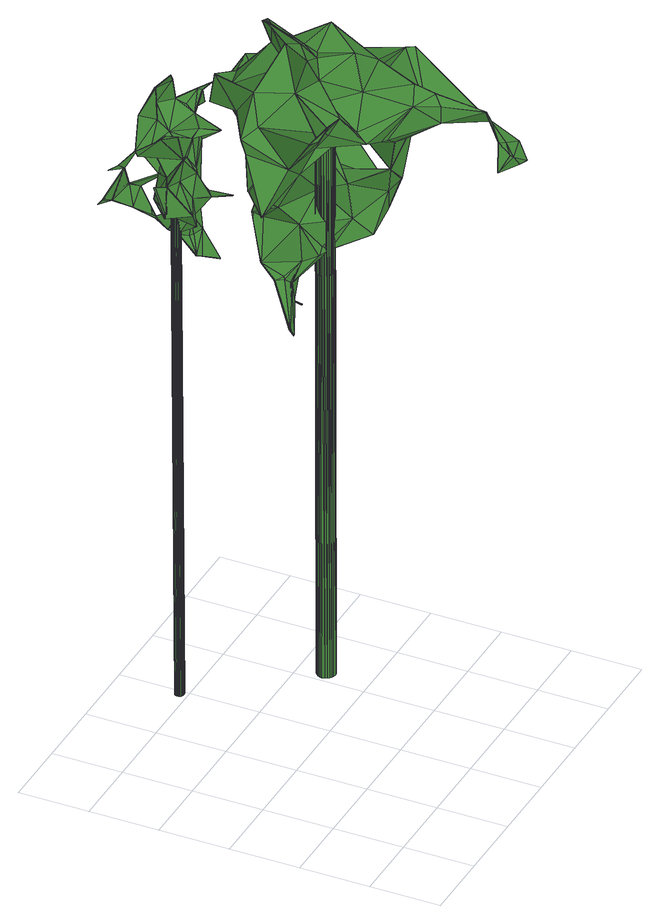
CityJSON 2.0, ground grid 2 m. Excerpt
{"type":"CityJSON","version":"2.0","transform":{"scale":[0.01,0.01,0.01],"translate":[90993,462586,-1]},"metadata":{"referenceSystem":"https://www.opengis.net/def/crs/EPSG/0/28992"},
"CityObjects":{
"tree1":{"type":"SolitaryVegetationObject","attributes":{"gtid":8,"crown_width_m":3.13,"crown_median_z":16.6,"trunk_H_m":16.38,"trunk_DBH_m":0.248,"trunk_radius_m":0.124,"trunk_base_height_m":0.22,"original_gtid":"8"},"geometry":[{"type":"Solid","lod":"3","boundaries":[[[[0,1,2]],[[3,4,5]],[[6,7,8]],[[9,10,11]],[[12,13,14]],[[15,16,17]],[[18,19,20]],[[21,22,23]],[[24,18,25]],[[9,26,27]],[[28,29,10]],[[23,22,30]],[[31,32,33]],[[34,35,36]],[[37,36,35]],[[37,35,34]],[[38,39,40]],[[38,40,41]],[[42,43,44]],[[45,46,47]],[[48,49,50]],[[34,51,52]],[[0,2,53]],[[54,55,5]],[[56,57,15]],[[16,58,17]],[[23,59,60]],[[61,62,63]],[[64,65,59]],[[48,50,66]],[[9,29,67]],[[6,68,69]],[[70,69,68]],[[71,72,73]],[[36,74,51]],[[36,51,34]],[[18,75,76]],[[2,75,18]],[[15,17,77]],[[2,78,53]],[[46,79,80]],[[23,30,59]],[[81,82,22]],[[67,61,83]],[[33,84,6]],[[85,86,87]],[[88,53,27]],[[0,53,88]],[[27,26,88]],[[89,90,91]],[[92,93,94]],[[24,19,18]],[[63,83,61]],[[18,20,95]],[[32,84,33]],[[96,97,98]],[[33,99,31]],[[6,100,7]],[[67,83,10]],[[101,11,29]],[[59,65,60]],[[102,103,104]],[[105,75,1]],[[106,30,22]],[[55,54,107]],[[108,109,14]],[[2,1,75]],[[110,111,112]],[[113,8,57]],[[113,57,56]],[[41,103,102]],[[20,103,41]],[[114,115,116]],[[36,116,115]],[[37,116,36]],[[85,117,86]],[[118,46,119]],[[30,87,59]],[[120,87,30]],[[77,121,15]],[[118,122,3]],[[76,75,105]],[[120,70,123]],[[124,93,52]],[[52,93,92]],[[125,126,102]],[[66,127,128]],[[129,130,0]],[[131,96,98]],[[132,97,96]],[[116,37,133]],[[6,74,134]],[[135,83,63]],[[114,15,57]],[[114,57,115]],[[29,27,104]],[[5,4,110]],[[129,0,88]],[[6,136,100]],[[67,10,9]],[[95,78,2]],[[31,93,72]],[[46,137,47]],[[136,138,100]],[[115,100,138]],[[81,21,23]],[[21,81,22]],[[6,69,139]],[[53,140,27]],[[141,142,24]],[[143,10,83]],[[143,83,135]],[[144,107,85]],[[55,107,144]],[[9,11,26]],[[142,19,24]],[[31,71,145]],[[71,146,145]],[[147,148,149]],[[20,19,142]],[[6,150,126]],[[49,43,151]],[[94,34,92]],[[97,131,98]],[[78,140,53]],[[130,129,152]],[[46,45,102]],[[0,130,1]],[[20,41,140]],[[20,140,95]],[[99,33,70]],[[10,143,28]],[[39,109,111]],[[79,5,80]],[[153,73,72]],[[153,72,93]],[[124,154,147]],[[63,62,135]],[[62,155,135]],[[37,82,133]],[[5,79,118]],[[151,43,42]],[[156,47,28]],[[67,29,44]],[[29,28,44]],[[58,157,116]],[[114,116,157]],[[70,139,69]],[[6,139,70]],[[48,42,155]],[[28,42,156]],[[155,62,61]],[[55,80,5]],[[122,40,39]],[[158,27,140]],[[81,60,82]],[[81,23,60]],[[61,67,43]],[[159,104,103]],[[105,91,90]],[[46,80,55]],[[95,140,78]],[[84,148,147]],[[58,107,54]],[[16,15,114]],[[118,3,5]],[[25,152,101]],[[13,102,14]],[[102,150,14]],[[64,86,117]],[[127,144,128]],[[132,96,131]],[[15,121,56]],[[160,76,90]],[[95,2,18]],[[161,102,162]],[[161,41,102]],[[162,102,13]],[[161,162,14]],[[12,14,162]],[[13,12,162]],[[122,118,40]],[[61,49,163]],[[61,163,155]],[[119,104,118]],[[84,154,6]],[[150,8,108]],[[14,150,108]],[[146,32,145]],[[105,90,76]],[[144,123,68]],[[144,68,55]],[[70,33,6]],[[92,34,52]],[[142,159,20]],[[18,76,130]],[[18,130,25]],[[115,136,36]],[[115,138,136]],[[55,68,137]],[[134,136,6]],[[48,66,123]],[[164,101,141]],[[88,101,129]],[[164,25,101]],[[26,101,88]],[[99,70,120]],[[99,120,30]],[[14,109,161]],[[143,155,42]],[[24,164,141]],[[57,100,115]],[[17,58,165]],[[108,8,113]],[[56,108,113]],[[146,71,73]],[[36,136,74]],[[134,74,136]],[[166,167,127]],[[167,49,127]],[[161,38,41]],[[82,37,22]],[[106,22,37]],[[94,37,34]],[[106,37,94]],[[111,168,132]],[[169,132,168]],[[169,168,111]],[[122,170,3]],[[58,117,85]],[[31,145,32]],[[110,4,111]],[[124,51,74]],[[164,24,25]],[[65,64,58]],[[127,49,151]],[[151,42,48]],[[149,73,153]],[[119,102,104]],[[167,50,49]],[[160,90,89]],[[16,114,171]],[[137,46,172]],[[55,172,46]],[[55,137,172]],[[91,160,89]],[[11,101,26]],[[118,79,46]],[[8,7,57]],[[47,44,28]],[[104,101,29]],[[10,29,11]],[[124,153,93]],[[151,48,123]],[[159,142,141]],[[141,101,159]],[[104,159,101]],[[48,163,49]],[[155,163,48]],[[119,46,102]],[[27,29,9]],[[149,148,73]],[[84,147,154]],[[28,143,42]],[[154,74,6]],[[124,74,154]],[[70,68,123]],[[8,150,6]],[[32,148,84]],[[56,169,108]],[[49,61,43]],[[64,59,86]],[[45,47,156]],[[47,137,44]],[[114,157,171]],[[132,169,56]],[[100,57,7]],[[91,105,160]],[[102,126,150]],[[111,109,169]],[[108,169,109]],[[124,52,51]],[[125,45,156]],[[135,155,143]],[[87,86,59]],[[102,45,125]],[[171,157,54]],[[66,128,123]],[[116,133,65]],[[97,173,110]],[[5,110,173]],[[40,118,41]],[[121,77,165]],[[17,165,77]],[[151,123,144]],[[151,144,127]],[[65,133,60]],[[82,60,133]],[[5,173,54]],[[97,54,173]],[[123,128,120]],[[120,128,87]],[[97,112,131]],[[132,112,111]],[[131,112,132]],[[109,39,38]],[[109,38,161]],[[110,112,97]],[[117,171,165]],[[159,103,20]],[[58,116,65]],[[39,170,122]],[[4,170,39]],[[118,158,41]],[[111,4,39]],[[1,130,105]],[[76,160,130]],[[160,105,130]],[[31,72,71]],[[137,68,126]],[[137,126,156]],[[117,165,64]],[[64,165,58]],[[106,99,30]],[[43,67,44]],[[42,44,156]],[[156,44,137]],[[101,152,129]],[[85,87,128]],[[128,144,85]],[[97,171,54]],[[132,171,97]],[[56,171,132]],[[66,166,127]],[[58,171,117]],[[54,157,58]],[[171,58,16]],[[56,165,171]],[[56,121,165]],[[147,149,153]],[[147,153,124]],[[85,107,58]],[[94,174,106]],[[93,174,94]],[[31,174,93]],[[99,174,31]],[[99,106,174]],[[3,170,4]],[[27,158,104]],[[166,66,50]],[[167,166,50]],[[104,158,118]],[[68,6,126]],[[125,156,126]],[[158,140,41]],[[73,148,146]],[[146,148,32]],[[130,152,25]],[[175,176,177]],[[175,177,178]],[[178,177,179]],[[178,179,180]],[[177,176,181]],[[177,181,179]],[[179,181,182]],[[179,182,180]],[[181,176,183]],[[181,183,182]],[[182,183,184]],[[182,184,180]],[[183,176,185]],[[183,185,184]],[[184,185,186]],[[184,186,180]],[[185,176,187]],[[185,187,186]],[[186,187,188]],[[186,188,180]],[[187,176,189]],[[187,189,188]],[[188,189,190]],[[188,190,180]],[[189,176,191]],[[189,191,190]],[[190,191,192]],[[190,192,180]],[[191,176,193]],[[191,193,192]],[[192,193,194]],[[192,194,180]],[[193,176,195]],[[193,195,194]],[[194,195,196]],[[194,196,180]],[[195,176,197]],[[195,197,196]],[[196,197,198]],[[196,198,180]],[[197,176,199]],[[197,199,198]],[[198,199,200]],[[198,200,180]],[[199,176,201]],[[199,201,200]],[[200,201,202]],[[200,202,180]],[[201,176,203]],[[201,203,202]],[[202,203,204]],[[202,204,180]],[[203,176,205]],[[203,205,204]],[[204,205,206]],[[204,206,180]],[[205,176,207]],[[205,207,206]],[[206,207,208]],[[206,208,180]],[[207,176,209]],[[207,209,208]],[[208,209,210]],[[208,210,180]],[[209,176,211]],[[209,211,210]],[[210,211,212]],[[210,212,180]],[[211,176,213]],[[211,213,212]],[[212,213,214]],[[212,214,180]],[[213,176,215]],[[213,215,214]],[[214,215,216]],[[214,216,180]],[[215,176,217]],[[215,217,216]],[[216,217,218]],[[216,218,180]],[[217,176,219]],[[217,219,218]],[[218,219,220]],[[218,220,180]],[[219,176,221]],[[219,221,220]],[[220,221,222]],[[220,222,180]],[[221,176,223]],[[221,223,222]],[[222,223,224]],[[222,224,180]],[[223,176,175]],[[223,175,224]],[[224,175,178]],[[224,178,180]]]]}]},
"tree2":{"type":"SolitaryVegetationObject","attributes":{"gtid":6,"crown_width_m":6.02,"crown_median_z":16.04,"trunk_H_m":16.57,"trunk_DBH_m":0.515,"trunk_radius_m":0.257,"trunk_base_height_m":-0.53,"original_gtid":"6"},"geometry":[{"type":"Solid","lod":"3","boundaries":[[[[225,226,227]],[[228,229,230]],[[231,232,233]],[[234,235,236]],[[237,238,239]],[[240,241,242]],[[242,243,240]],[[244,245,246]],[[244,246,247]],[[248,249,250]],[[251,252,253]],[[254,255,256]],[[253,257,258]],[[248,259,249]],[[260,261,262]],[[231,263,264]],[[265,266,267]],[[265,268,266]],[[269,251,270]],[[238,237,271]],[[238,271,272]],[[241,273,274]],[[275,273,241]],[[276,277,278]],[[279,280,281]],[[250,282,283]],[[284,285,286]],[[285,257,286]],[[287,288,281]],[[250,249,282]],[[228,289,290]],[[291,292,293]],[[294,295,296]],[[292,297,293]],[[255,254,298]],[[299,300,301]],[[302,262,303]],[[303,262,261]],[[272,271,304]],[[305,306,307]],[[256,274,254]],[[308,309,310]],[[287,309,311]],[[312,313,305]],[[281,305,313]],[[314,315,316]],[[317,309,287]],[[318,319,269]],[[320,248,321]],[[292,322,297]],[[282,234,236]],[[249,234,282]],[[283,282,236]],[[273,254,274]],[[287,281,280]],[[323,324,227]],[[310,309,317]],[[325,326,327]],[[328,329,330]],[[302,331,233]],[[332,333,315]],[[314,334,335]],[[336,337,338]],[[339,299,301]],[[311,308,340]],[[341,249,259]],[[283,235,245]],[[245,235,342]],[[295,324,343]],[[323,343,324]],[[260,262,344]],[[260,344,345]],[[246,346,247]],[[241,347,242]],[[348,349,350]],[[351,352,283]],[[239,238,353]],[[354,355,356]],[[354,356,305]],[[234,249,341]],[[357,358,359]],[[276,349,348]],[[265,330,360]],[[361,255,298]],[[361,298,336]],[[322,292,362]],[[255,229,228]],[[363,337,336]],[[364,310,336]],[[365,366,300]],[[311,288,287]],[[367,242,347]],[[354,357,368]],[[331,369,231]],[[248,370,259]],[[320,370,248]],[[357,371,358]],[[330,225,227]],[[269,372,318]],[[345,245,370]],[[345,370,320]],[[297,373,293]],[[374,375,354]],[[376,354,375]],[[377,278,277]],[[335,340,378]],[[312,305,356]],[[303,261,379]],[[244,329,379]],[[345,233,245]],[[245,351,283]],[[245,260,351]],[[380,266,381]],[[250,321,248]],[[382,301,300]],[[366,383,382]],[[265,353,330]],[[225,330,353]],[[368,357,365]],[[384,385,346]],[[360,384,346]],[[290,367,386]],[[231,369,263]],[[304,373,297]],[[256,386,274]],[[256,290,386]],[[315,314,350]],[[272,387,388]],[[226,388,387]],[[334,314,316]],[[334,316,311]],[[288,311,316]],[[389,251,269]],[[390,371,357]],[[391,318,372]],[[391,372,239]],[[378,348,350]],[[392,393,394]],[[388,238,272]],[[364,395,396]],[[350,364,396]],[[353,238,388]],[[397,304,271]],[[354,368,355]],[[283,352,250]],[[294,324,295]],[[398,343,323]],[[351,320,352]],[[260,320,351]],[[320,260,345]],[[231,242,232]],[[352,321,250]],[[352,320,321]],[[341,235,234]],[[342,370,245]],[[348,277,276]],[[264,242,231]],[[399,400,368]],[[399,401,400]],[[303,402,328]],[[403,376,375]],[[233,345,344]],[[233,344,302]],[[404,270,251]],[[404,237,270]],[[237,404,397]],[[365,300,299]],[[226,225,353]],[[381,326,279]],[[381,279,380]],[[331,231,233]],[[389,269,313]],[[318,391,380]],[[304,387,272]],[[227,328,330]],[[324,328,227]],[[405,360,246]],[[379,402,303]],[[314,335,378]],[[280,317,287]],[[310,317,406]],[[406,336,310]],[[338,407,406]],[[259,370,342]],[[327,326,381]],[[327,381,266]],[[290,243,408]],[[355,409,410]],[[362,411,398]],[[350,310,364]],[[349,310,350]],[[265,360,412]],[[265,412,413]],[[414,415,266]],[[267,266,415]],[[267,415,414]],[[350,314,378]],[[237,397,271]],[[308,310,349]],[[279,319,380]],[[338,337,407]],[[245,261,260]],[[263,369,358]],[[397,404,285]],[[413,289,230]],[[416,290,289]],[[228,230,289]],[[285,251,258]],[[404,251,285]],[[291,394,417]],[[293,394,291]],[[366,393,383]],[[392,257,253]],[[262,302,344]],[[401,312,356]],[[367,274,386]],[[332,288,333]],[[414,239,353]],[[358,369,302]],[[331,302,369]],[[390,354,376]],[[346,385,247]],[[318,380,319]],[[418,252,389]],[[253,252,418]],[[377,277,348]],[[334,340,335]],[[368,409,355]],[[412,263,419]],[[263,358,376]],[[265,413,268]],[[418,389,313]],[[418,313,312]],[[416,289,413]],[[269,270,372]],[[269,319,313]],[[281,313,319]],[[239,372,237]],[[245,405,246]],[[296,366,420]],[[296,420,294]],[[405,242,367]],[[367,243,405]],[[303,294,302]],[[324,294,328]],[[303,328,294]],[[348,340,308]],[[244,379,245]],[[261,245,379]],[[405,232,242]],[[264,243,242]],[[412,405,243]],[[412,243,264]],[[233,232,405]],[[330,385,384]],[[330,384,360]],[[367,408,243]],[[281,319,279]],[[339,382,421]],[[389,252,251]],[[273,275,395]],[[367,347,274]],[[241,274,347]],[[366,365,359]],[[358,366,359]],[[284,286,392]],[[284,392,422]],[[407,337,363]],[[329,328,402]],[[338,361,336]],[[327,413,230]],[[413,419,416]],[[413,412,419]],[[382,393,423]],[[393,424,423]],[[299,425,368]],[[301,382,339]],[[426,341,259]],[[412,360,405]],[[380,391,266]],[[304,322,387]],[[246,360,346]],[[338,406,317]],[[336,406,363]],[[367,290,408]],[[414,391,239]],[[266,391,414]],[[399,368,427]],[[427,368,428]],[[258,257,285]],[[399,312,401]],[[399,418,312]],[[273,395,364]],[[255,290,256]],[[233,429,245]],[[243,290,416]],[[228,290,255]],[[368,365,299]],[[382,423,421]],[[382,300,366]],[[421,368,425]],[[421,425,339]],[[339,425,299]],[[393,428,424]],[[428,421,424]],[[424,421,423]],[[368,421,428]],[[393,392,428]],[[428,392,427]],[[291,411,362]],[[343,411,291]],[[296,295,366]],[[366,295,393]],[[417,393,295]],[[275,240,430]],[[350,396,332]],[[275,430,307]],[[279,317,280]],[[361,317,279]],[[326,361,279]],[[326,325,361]],[[338,317,361]],[[266,413,327]],[[359,365,357]],[[417,394,393]],[[363,406,407]],[[353,388,226]],[[281,288,306]],[[281,306,305]],[[244,385,329]],[[247,385,244]],[[227,226,387]],[[350,332,315]],[[417,343,291]],[[295,343,417]],[[422,373,304]],[[268,413,266]],[[251,253,258]],[[399,427,253]],[[399,253,418]],[[427,392,253]],[[257,392,286]],[[322,304,297]],[[398,227,387]],[[398,387,322]],[[243,416,240]],[[275,241,240]],[[336,298,364]],[[273,364,298]],[[273,298,254]],[[278,377,349]],[[332,307,288]],[[349,377,308]],[[377,348,308]],[[292,291,362]],[[374,263,376]],[[390,357,354]],[[278,349,276]],[[322,362,398]],[[329,385,330]],[[284,397,285]],[[394,373,422]],[[394,293,373]],[[394,422,392]],[[284,422,304]],[[284,304,397]],[[405,429,233]],[[348,378,340]],[[353,265,267]],[[353,267,414]],[[311,340,334]],[[398,411,343]],[[316,333,288]],[[316,315,333]],[[376,371,390]],[[403,375,374]],[[403,374,376]],[[374,430,240]],[[305,430,354]],[[307,430,305]],[[374,354,430]],[[368,400,409]],[[230,229,255]],[[237,372,270]],[[401,356,400]],[[355,410,356]],[[400,356,410]],[[400,410,409]],[[288,307,306]],[[227,398,323]],[[379,431,402]],[[329,402,431]],[[329,431,379]],[[327,432,325]],[[327,230,432]],[[230,255,432]],[[361,325,432]],[[361,432,255]],[[412,264,263]],[[245,429,405]],[[240,419,374]],[[416,419,240]],[[302,294,420]],[[302,420,358]],[[366,358,420]],[[376,358,371]],[[263,374,419]],[[393,382,383]],[[275,307,433]],[[396,433,307]],[[395,275,433]],[[395,433,396]],[[332,396,307]],[[426,259,342]],[[311,309,308]],[[236,235,283]],[[426,235,341]],[[426,342,235]],[[434,435,436]],[[434,436,437]],[[437,436,438]],[[437,438,439]],[[436,435,440]],[[436,440,438]],[[438,440,441]],[[438,441,439]],[[440,435,442]],[[440,442,441]],[[441,442,443]],[[441,443,439]],[[442,435,444]],[[442,444,443]],[[443,444,445]],[[443,445,439]],[[444,435,446]],[[444,446,445]],[[445,446,447]],[[445,447,439]],[[446,435,448]],[[446,448,447]],[[447,448,449]],[[447,449,439]],[[448,435,450]],[[448,450,449]],[[449,450,451]],[[449,451,439]],[[450,435,452]],[[450,452,451]],[[451,452,453]],[[451,453,439]],[[452,435,454]],[[452,454,453]],[[453,454,455]],[[453,455,439]],[[454,435,456]],[[454,456,455]],[[455,456,457]],[[455,457,439]],[[456,435,458]],[[456,458,457]],[[457,458,459]],[[457,459,439]],[[458,435,460]],[[458,460,459]],[[459,460,461]],[[459,461,439]],[[460,435,462]],[[460,462,461]],[[461,462,463]],[[461,463,439]],[[462,435,464]],[[462,464,463]],[[463,464,465]],[[463,465,439]],[[464,435,466]],[[464,466,465]],[[465,466,467]],[[465,467,439]],[[466,435,468]],[[466,468,467]],[[467,468,469]],[[467,469,439]],[[468,435,470]],[[468,470,469]],[[469,470,471]],[[469,471,439]],[[470,435,472]],[[470,472,471]],[[471,472,473]],[[471,473,439]],[[472,435,474]],[[472,474,473]],[[473,474,475]],[[473,475,439]],[[474,435,476]],[[474,476,475]],[[475,476,477]],[[475,477,439]],[[476,435,478]],[[476,478,477]],[[477,478,479]],[[477,479,439]],[[478,435,480]],[[478,480,479]],[[479,480,481]],[[479,481,439]],[[480,435,482]],[[480,482,481]],[[481,482,483]],[[481,483,439]],[[482,435,434]],[[482,434,483]],[[483,434,437]],[[483,437,439]]]]}]}
},
"vertices":[
[338,751,1454],[359,744,1441],[339,750,1455],[204,744,1683],[151,731,1696],[197,804,1701],[361,746,1801],[330,736,1854],[252,709,1792],[302,849,1563],[261,894,1610],[304,850,1564],[342,647,1669],[343,648,1669],[296,688,1681],[170,722,1933],[182,763,1916],[181,763,1917],[385,755,1509],[412,777,1589],[345,767,1577],[278,795,2037],[315,807,1998],[272,837,1990],[414,778,1588],[385,757,1509],[312,818,1535],[310,818,1534],[292,886,1660],[301,848,1572],[294,845,1929],[412,859,1838],[412,859,1836],[355,830,1834],[398,775,1929],[359,789,1901],[346,759,1889],[341,811,1922],[220,717,1642],[198,682,1648],[212,735,1611],[292,754,1609],[270,909,1675],[268,908,1674],[290,886,1660],[337,776,1720],[283,718,1700],[310,808,1720],[235,907,1743],[234,906,1742],[186,927,1761],[411,768,1920],[435,752,1931],[327,795,1515],[193,765,1779],[238,810,1752],[194,718,1846],[266,726,1868],[211,818,1854],[246,872,1910],[272,835,1989],[222,933,1645],[200,950,1651],[196,961,1638],[170,844,1852],[247,818,1912],[210,912,1765],[260,892,1611],[269,814,1796],[269,812,1798],[328,837,1830],[420,883,1851],[439,849,1832],[440,850,1831],[348,759,1887],[359,743,1443],[401,712,1420],[163,768,1914],[346,775,1505],[206,744,1684],[207,742,1710],[278,794,2035],[313,806,1997],[222,935,1643],[382,824,1835],[212,820,1854],[172,844,1850],[262,852,1876],[329,796,1515],[451,768,1413],[450,767,1413],[450,768,1412],[435,753,1932],[429,777,1907],[398,777,1930],[356,767,1506],[92,753,1814],[146,744,1785],[93,754,1813],[342,812,1921],[337,680,1862],[345,769,1577],[333,713,1672],[319,780,1606],[318,782,1607],[401,713,1418],[343,813,1923],[268,813,1797],[245,705,1780],[216,702,1720],[126,739,1700],[162,675,1705],[127,738,1701],[232,726,1830],[265,728,1868],[294,721,1883],[271,796,1866],[168,836,1840],[244,760,1625],[292,756,1611],[274,850,1864],[169,723,1931],[211,736,1610],[259,879,1797],[428,775,1906],[338,777,1721],[337,775,1722],[210,910,1765],[258,879,1798],[348,777,1505],[360,745,1442],[91,753,1813],[146,742,1785],[294,843,1929],[332,736,1855],[197,963,1638],[339,680,1863],[309,808,1721],[338,679,1863],[312,753,1854],[344,768,1577],[398,803,1634],[399,801,1635],[274,929,1649],[257,877,1797],[419,883,1850],[420,884,1850],[459,784,1847],[438,850,1830],[461,784,1847],[278,711,1708],[236,905,1743],[357,768,1505],[460,785,1848],[382,823,1836],[201,952,1652],[311,809,1721],[233,728,1832],[291,756,1609],[397,802,1634],[449,768,1414],[296,688,1679],[341,648,1668],[222,935,1645],[412,779,1588],[164,768,1913],[184,927,1761],[185,926,1760],[151,731,1698],[202,732,1772],[218,717,1642],[195,720,1846],[273,745,1781],[142,741,1704],[360,790,1900],[302,775,122],[290,775,122],[302,778,122],[290,780,1760],[290,783,1760],[277,780,1760],[301,781,122],[288,786,1760],[299,784,122],[286,788,1760],[296,786,122],[284,790,1760],[293,787,122],[281,792,1760],[290,787,122],[278,792,1760],[287,787,122],[274,792,1760],[284,786,122],[271,790,1760],[281,784,122],[269,788,1760],[279,781,122],[267,786,1760],[278,778,122],[266,783,1760],[278,775,122],[265,780,1760],[278,772,122],[265,776,1760],[279,769,122],[267,773,1760],[281,766,122],[269,771,1760],[284,764,122],[271,769,1760],[287,763,122],[274,767,1760],[290,763,122],[277,767,1760],[293,763,122],[281,767,1760],[296,764,122],[284,769,1760],[299,766,122],[286,771,1760],[301,769,122],[288,773,1760],[302,772,122],[290,776,1760],
[836,617,1880],[819,629,1883],[750,564,1981],[877,575,1575],[879,577,1575],[786,590,1528],[695,356,1704],[748,350,1684],[758,255,1752],[938,98,1573],[932,119,1630],[940,98,1575],[716,791,1839],[746,671,1857],[742,775,1822],[673,480,1551],[772,411,1490],[735,388,1584],[737,390,1585],[913,402,1854],[866,167,1719],[877,382,1724],[932,438,1771],[830,127,1593],[910,104,1577],[880,107,1616],[553,783,1827],[538,646,1840],[463,696,1843],[826,488,1376],[828,564,1438],[857,468,1433],[484,768,1922],[487,784,1832],[832,130,1593],[823,158,1777],[779,280,1825],[776,279,1826],[638,421,1741],[697,358,1705],[778,583,1719],[648,675,1721],[734,569,1738],[713,554,1688],[572,718,1698],[630,751,1756],[612,707,1842],[701,650,1940],[707,422,1392],[810,429,1408],[681,469,1443],[636,592,1170],[635,591,1168],[635,594,1168],[604,644,1555],[536,656,1485],[515,677,1506],[938,96,1575],[934,117,1632],[531,744,1870],[487,769,1923],[487,767,1922],[487,639,1375],[486,636,1377],[787,588,1527],[825,450,1483],[553,556,2036],[563,657,2072],[560,658,2072],[681,441,1842],[587,520,1913],[595,503,1848],[602,689,2040],[671,512,1392],[356,411,1895],[381,397,1924],[379,397,1925],[701,307,1823],[761,332,1850],[631,677,1959],[504,597,1547],[533,654,1485],[555,562,1474],[538,577,1300],[520,589,1327],[568,562,1352],[496,604,1324],[408,638,1643],[552,659,1595],[416,519,1245],[515,583,1322],[496,602,1326],[560,623,1437],[664,761,1669],[574,663,1577],[851,135,1671],[869,112,1627],[618,681,2038],[657,559,1946],[699,473,1943],[750,632,1511],[682,621,1556],[703,600,1568],[793,449,1873],[889,418,1862],[834,528,1862],[654,357,1734],[566,560,1353],[518,587,1329],[415,523,1244],[453,528,1201],[684,657,1342],[708,687,1326],[683,659,1344],[331,424,1896],[453,530,1204],[911,108,1577],[878,130,1656],[614,539,1960],[761,256,1801],[821,158,1776],[880,460,1764],[796,387,1519],[609,600,1193],[610,602,1194],[539,574,1299],[867,164,1721],[878,127,1658],[795,653,1843],[504,536,1667],[283,537,1668],[409,635,1642],[458,470,1795],[582,383,1757],[475,441,1834],[810,493,1745],[660,547,1447],[592,656,2041],[708,686,1323],[633,512,1363],[447,438,1857],[498,419,1879],[800,386,1520],[387,511,1760],[638,368,1736],[852,138,1670],[586,416,1780],[656,755,1734],[590,658,2040],[670,547,1632],[562,572,1689],[619,447,1757],[608,604,1193],[454,527,1204],[802,319,1750],[665,758,1669],[624,614,1617],[381,400,1925],[447,440,1859],[830,476,1770],[874,477,1822],[826,448,1482],[701,648,1943],[762,652,1876],[572,716,1700],[583,543,1793],[658,753,1734],[443,637,1929],[508,551,1911],[555,601,2023],[632,510,1365],[586,519,1371],[606,764,1861],[672,603,1950],[371,626,1784],[282,538,1671],[399,576,1745],[788,471,1827],[633,543,1764],[589,779,1852],[799,354,1696],[682,658,1342],[707,689,1324],[797,390,1520],[280,537,1669],[282,539,1668],[559,600,2023],[742,505,1699],[714,576,1594],[746,670,1854],[736,616,1853],[724,549,1549],[494,509,2032],[483,627,1728],[696,532,1640],[588,414,1782],[334,426,1896],[567,602,1947],[357,415,1897],[447,443,1856],[333,424,1894],[881,111,1616],[368,638,1827],[416,611,1845],[761,255,1753],[647,550,1532],[830,473,1772],[752,632,1511],[609,522,1385],[666,525,47],[640,525,47],[665,532,47],[665,528,1704],[664,535,1704],[639,528,1704],[662,538,47],[662,541,1704],[658,543,47],[658,546,1704],[653,547,47],[652,550,1704],[647,550,47],[646,553,1704],[640,551,47],[639,554,1704],[633,550,47],[633,553,1704],[627,547,47],[626,550,1704],[622,543,47],[621,546,1704],[618,538,47],[617,541,1704],[615,532,47],[615,535,1704],[614,525,47],[614,528,1704],[615,518,47],[615,522,1704],[618,512,47],[617,515,1704],[622,507,47],[621,510,1704],[627,503,47],[626,506,1704],[633,500,47],[633,503,1704],[640,499,47],[639,502,1704],[647,500,47],[646,503,1704],[653,503,47],[652,506,1704],[658,507,47],[657,510,1704],[662,512,47],[662,515,1704],[665,518,47],[664,521,1704]
]}
